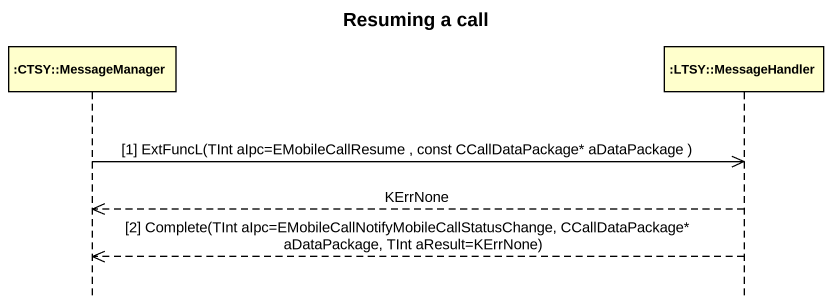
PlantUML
@startuml
title Resuming a call
hide footbox
participant ":CTSY::MessageManager" as CTSY_MessageManager
participant ":LTSY::MessageHandler" as LTSY_MessageHandler

CTSY_MessageManager ->> LTSY_MessageHandler : [1] ExtFuncL(TInt aIpc=EMobileCallResume , const CCallDataPackage* aDataPackage )
LTSY_MessageHandler -->> CTSY_MessageManager : KErrNone
LTSY_MessageHandler -->> CTSY_MessageManager : [2] Complete(TInt aIpc=EMobileCallNotifyMobileCallStatusChange, CCallDataPackage* aDataPackage, TInt aResult=KErrNone)
@enduml
